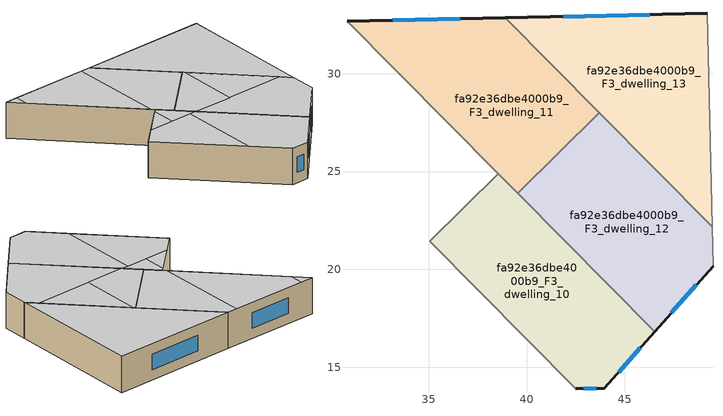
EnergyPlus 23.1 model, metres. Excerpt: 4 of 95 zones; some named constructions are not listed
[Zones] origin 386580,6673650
fa92e36dbe4000b9_F3_dwelling_10
 floor to fa92e36dbe4000b9_F2_dwelling_10 (EU_floor_Construction): 38.54,24.89 46.53,16.82 43.96,13.93 42.51,13.9 35.05,21.44 z9
 wall outside (EU_wall_Construction): 42.51,13.9 43.96,13.93 46.53,16.82 z9:12
 wall to fa92e36dbe4000b9_F3_dwelling_9 (EU_wall_Construction): 38.54,24.89 35.05,21.44 z9:12
 wall to fa92e36dbe4000b9_F3_dwelling_12 (EU_wall_Construction): 46.53,16.82 39.54,23.88 z9:12
 wall to fa92e36dbe4000b9_F3_dwelling_8 (EU_wall_Construction): 35.05,21.44 42.51,13.9 z9:12
 wall to fa92e36dbe4000b9_F3_dwelling_11 (EU_wall_Construction): 39.54,23.88 38.54,24.89 z9:12
 window (EU_Window_Construction): 44.69,14.76 45.79,15.99 / 42.92,13.91 43.54,13.92 z9.86:11.14
 ceiling to fa92e36dbe4000b9_F4_dwelling_5 (EU_floor_Construction): 43.96,13.93 46.53,16.82 40.66,22.75 40.11,22.73 40.26,16.17 42.5,13.9 z12
 ceiling to fa92e36dbe4000b9_F4_dwelling_4 (EU_floor_Construction): 40.26,16.17 40.11,22.73 36.27,22.65 35.05,21.44 z12
 ceiling to fa92e36dbe4000b9_F4_dwelling_10 (EU_floor_Construction): 38.36,22.69 38.32,24.67 36.27,22.65 z12
 ceiling adiabatic (EU_roof_Construction): 40.66,22.75 38.54,24.89 38.32,24.67 38.36,22.69 z12
fa92e36dbe4000b9_F3_dwelling_11
 floor to fa92e36dbe4000b9_F2_dwelling_11 (EU_floor_Construction): 38.91,32.85 43.7,28 39.54,23.88 30.84,32.66 z9
 wall outside (EU_wall_Construction): 38.91,32.85 30.84,32.66 z9:12
 wall to fa92e36dbe4000b9_F3_dwelling_12 (EU_wall_Construction): 39.54,23.88 43.7,28 z9:12
 wall to fa92e36dbe4000b9_F3_dwelling_13 (EU_wall_Construction): 43.7,28 38.91,32.85 z9:12
 wall to fa92e36dbe4000b9_F3_dwelling_9 (EU_wall_Construction): 30.84,32.66 38.54,24.89 z9:12
 window (EU_Window_Construction): 36.61,32.79 33.15,32.71 z9.86:11.14
 ceiling to fa92e36dbe4000b9_F4_dwelling_10 (EU_floor_Construction): 38.31,25.12 38.13,32.83 31.9,32.69 31.92,31.57 z12
 ceiling to fa92e36dbe4000b9_F4_dwelling_11 (EU_floor_Construction): 43.7,28 38.91,32.85 38.13,32.83 38.31,25.12 39.54,23.88 z12
 ceiling to fa92e36dbe4000b9_F4_dwelling_9 (EU_floor_Construction): 31.92,31.57 31.9,32.69 30.84,32.66 z12
fa92e36dbe4000b9_F3_dwelling_12
 floor to fa92e36dbe4000b9_F2_dwelling_12 (EU_floor_Construction): 43.7,28 49.46,22.19 49.51,20.17 46.53,16.82 39.54,23.88 z9
 wall outside (EU_wall_Construction): 46.53,16.82 49.51,20.17 z9:12
 wall adiabatic (EU_wall_Construction): 49.51,20.17 49.46,22.19 z9:12
 wall to fa92e36dbe4000b9_F3_dwelling_13 (EU_wall_Construction): 49.46,22.19 43.7,28 z9:12
 window (EU_Window_Construction): 47.38,17.78 48.66,19.21 z9.86:11.14
 ceiling to fa92e36dbe4000b9_F4_dwelling_11 (EU_floor_Construction): 43.91,22.82 43.79,27.92 43.7,28 39.54,23.88 40.66,22.75 z12
 ceiling to fa92e36dbe4000b9_F4_dwelling_5 (EU_floor_Construction): 46.53,16.82 49.51,20.17 49.46,22.19 48.73,22.93 40.66,22.75 z12
 ceiling to fa92e36dbe4000b9_F4_dwelling_12 (EU_floor_Construction): 48.73,22.93 43.79,27.92 43.91,22.82 z12
fa92e36dbe4000b9_F3_dwelling_13
 floor to fa92e36dbe4000b9_F2_dwelling_13 (EU_floor_Construction): 49.22,33.08 49.46,22.19 38.91,32.85 z9
 wall outside (EU_wall_Construction): 49.22,33.08 38.91,32.85 z9:12
 wall adiabatic (EU_wall_Construction): 49.46,22.19 49.22,33.08 z9:12
 window (EU_Window_Construction): 46.28,33.02 41.86,32.91 z9.86:11.14
 ceiling adiabatic (EU_roof_Construction): 49.46,22.19 49.22,33.08 38.91,32.85 z12
[SCHEDULE:FILE] Column Number=1; Rows to Skip at Top=0; Number of Hours of Data=8760; Column Separator=Comma; Interpolate to Timestep=No; Minutes per Item=60; Adjust Schedule for Daylight Savings=Yes
Name | File
EU_Step8_GainSchedule_fa92e36dbe4000b9_F2_dwelling_9_f000 | ../../schedules/fa92e36dbe4000b9/fa92e36dbe4000b9_F2_dwelling_9_f000_gain.csv
EU_Step8_GainSchedule_fa92e36dbe4000b9_F2_dwelling_10_f000 | ../../schedules/fa92e36dbe4000b9/fa92e36dbe4000b9_F2_dwelling_10_f000_gain.csv
EU_Step8_GainSchedule_fa92e36dbe4000b9_F2_dwelling_11_f000 | ../../schedules/fa92e36dbe4000b9/fa92e36dbe4000b9_F2_dwelling_11_f000_gain.csv
EU_Step8_GainSchedule_fa92e36dbe4000b9_F2_dwelling_12_f000 | ../../schedules/fa92e36dbe4000b9/fa92e36dbe4000b9_F2_dwelling_12_f000_gain.csv
EU_Step8_GainSchedule_fa92e36dbe4000b9_F2_dwelling_13_f000 | ../../schedules/fa92e36dbe4000b9/fa92e36dbe4000b9_F2_dwelling_13_f000_gain.csv
EU_Step8_GainSchedule_fa92e36dbe4000b9_F3_dwelling_0_f000 | ../../schedules/fa92e36dbe4000b9/fa92e36dbe4000b9_F3_dwelling_0_f000_gain.csv
EU_Step8_GainSchedule_fa92e36dbe4000b9_F3_dwelling_1_f000 | ../../schedules/fa92e36dbe4000b9/fa92e36dbe4000b9_F3_dwelling_1_f000_gain.csv
EU_Step8_GainSchedule_fa92e36dbe4000b9_F3_dwelling_2_f000 | ../../schedules/fa92e36dbe4000b9/fa92e36dbe4000b9_F3_dwelling_2_f000_gain.csv
EU_Step8_GainSchedule_fa92e36dbe4000b9_F3_dwelling_3_f000 | ../../schedules/fa92e36dbe4000b9/fa92e36dbe4000b9_F3_dwelling_3_f000_gain.csv
EU_Step8_GainSchedule_fa92e36dbe4000b9_F3_dwelling_4_f000 | ../../schedules/fa92e36dbe4000b9/fa92e36dbe4000b9_F3_dwelling_4_f000_gain.csv
EU_Step8_GainSchedule_fa92e36dbe4000b9_F3_dwelling_5_f000 | ../../schedules/fa92e36dbe4000b9/fa92e36dbe4000b9_F3_dwelling_5_f000_gain.csv
EU_Step8_GainSchedule_fa92e36dbe4000b9_F3_dwelling_6_f000 | ../../schedules/fa92e36dbe4000b9/fa92e36dbe4000b9_F3_dwelling_6_f000_gain.csv
EU_Step8_GainSchedule_fa92e36dbe4000b9_F3_dwelling_7_f000 | ../../schedules/fa92e36dbe4000b9/fa92e36dbe4000b9_F3_dwelling_7_f000_gain.csv
EU_Step8_GainSchedule_fa92e36dbe4000b9_F3_dwelling_8_f000 | ../../schedules/fa92e36dbe4000b9/fa92e36dbe4000b9_F3_dwelling_8_f000_gain.csv
EU_Step8_GainSchedule_fa92e36dbe4000b9_F3_dwelling_9_f000 | ../../schedules/fa92e36dbe4000b9/fa92e36dbe4000b9_F3_dwelling_9_f000_gain.csv
EU_Step8_GainSchedule_fa92e36dbe4000b9_F3_dwelling_10_f000 | ../../schedules/fa92e36dbe4000b9/fa92e36dbe4000b9_F3_dwelling_10_f000_gain.csv
EU_Step8_GainSchedule_fa92e36dbe4000b9_F3_dwelling_11_f000 | ../../schedules/fa92e36dbe4000b9/fa92e36dbe4000b9_F3_dwelling_11_f000_gain.csv
EU_Step8_GainSchedule_fa92e36dbe4000b9_F3_dwelling_12_f000 | ../../schedules/fa92e36dbe4000b9/fa92e36dbe4000b9_F3_dwelling_12_f000_gain.csv
EU_Step8_GainSchedule_fa92e36dbe4000b9_F3_dwelling_13_f000 | ../../schedules/fa92e36dbe4000b9/fa92e36dbe4000b9_F3_dwelling_13_f000_gain.csv
EU_Step8_GainSchedule_fa92e36dbe4000b9_F5_dwelling_12_f000 | ../../schedules/fa92e36dbe4000b9/fa92e36dbe4000b9_F5_dwelling_12_f000_gain.csv
